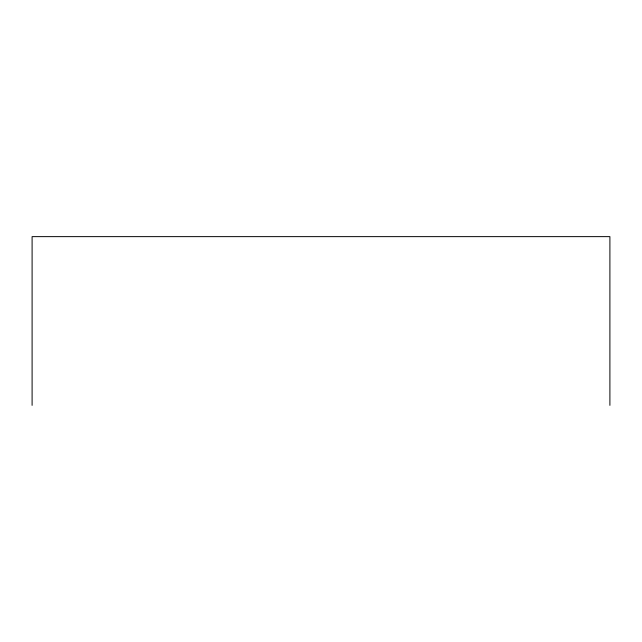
<?xml version="1.0" encoding="UTF-8"?>
<svg xmlns="http://www.w3.org/2000/svg" width="642" height="642" viewBox="0 0 642 642"><rect width="100%" height="100%" fill="white"/><g stroke="black" fill="none" stroke-linecap="round" stroke-linejoin="round"><path stroke-width="0.96" d="M609.9 405.367L609.9 236.633L32.1 236.633L32.1 405.367"/></g></svg>
